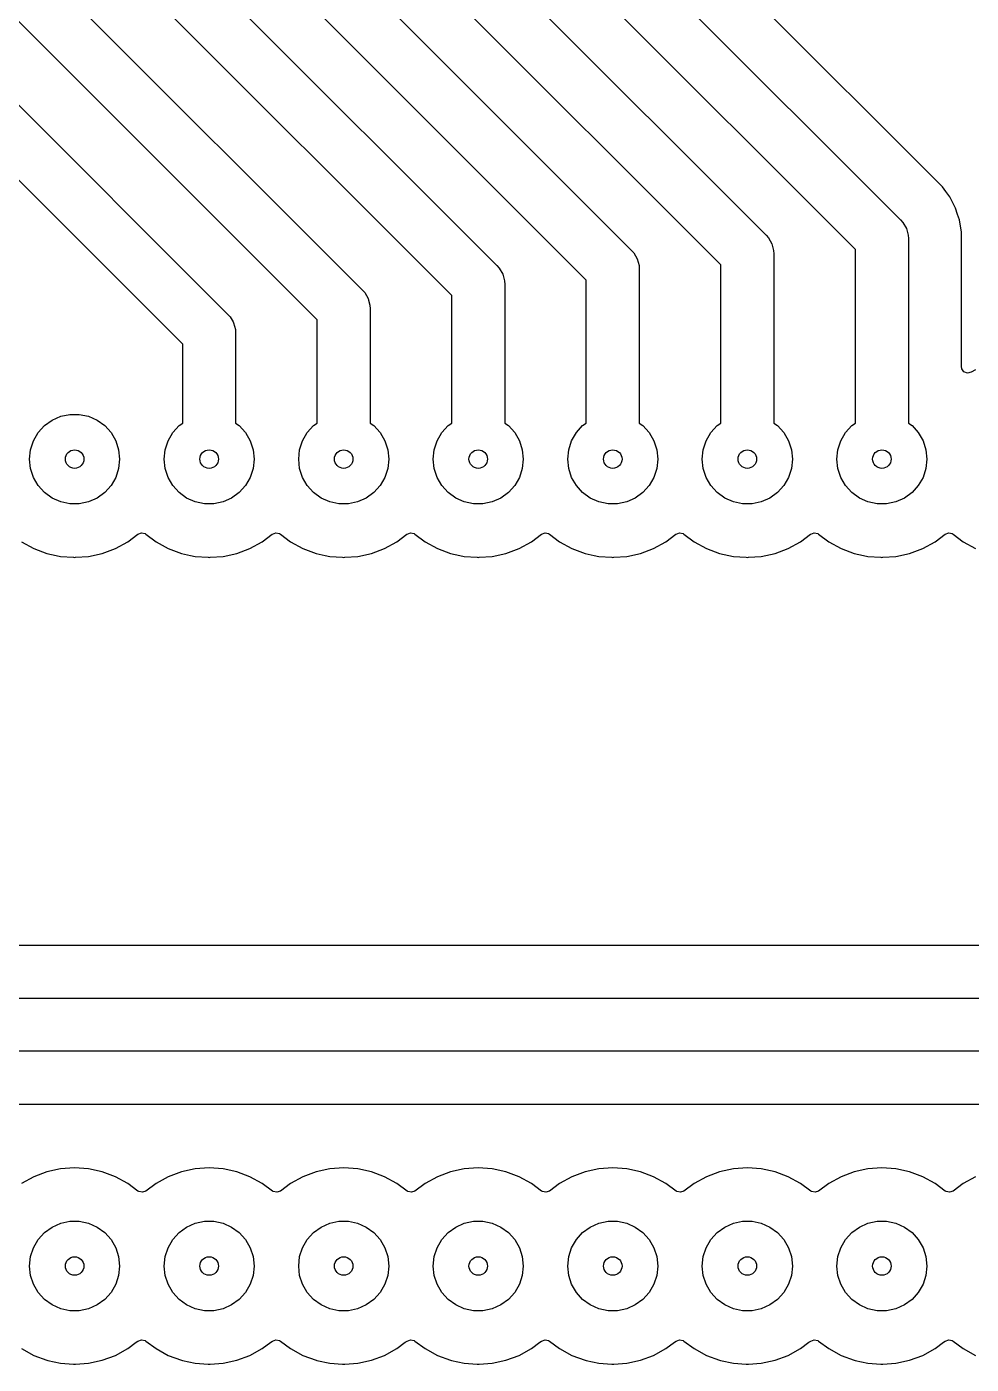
# Model space of a CAD drawing. Extents: x 50 to 210, y -150 to -70.
# Drawn here: x 97.56 to 115.39, y -120.48 to -95.21 of the extents above; entities that cross this region are included whole.
import ezdxf

# ---------------------------------------------------------------- set-up
doc = ezdxf.new("R2010")
doc.units = 0
doc.layers.add('BLACK', color=7, linetype='CONTINUOUS')

msp = doc.modelspace()

# ---------------------------------------------------------------- linework, layer by layer
at = {"layer": 'BLACK', "linetype": 'CONTINUOUS'}
for p, q in [((114.844521, -98.237209), (106.556819, -89.949507)), ((105.52, -90.327609), (114.053554, -98.861163)), ((102.98, -90.616037), (111.513554, -99.149591)), ((100.44, -90.904465), (108.973554, -99.438019)), ((113.2, -99.421822), (104.666447, -90.888269)), ((110.66, -99.71025), (102.126447, -91.176697)), ((97.9, -91.192893), (106.433554, -99.726447)), ((108.12, -99.998678), (99.586447, -91.465125)), ((105.58, -100.287106), (97.046447, -91.753553)), ((97.353553, -93.646447), (103.893554, -100.186447)), ((103.04, -100.747106), (96.792894, -94.5)), ((96.572404, -95.865298), (101.353554, -100.646447)), ((100.5, -101.207106), (96.011745, -96.718851)), ((114.906725, -98.322827), (114.844521, -98.237209)), ((114.927461, -98.351368), (114.906725, -98.322827)), ((114.983342, -98.428282), (114.927461, -98.351368)), ((115.090566, -98.638719), (114.983342, -98.428282)), ((115.090566, -98.638721), (115.090566, -98.638719)), ((115.090568, -98.638724), (115.090566, -98.638721)), ((115.129689, -98.759128), (115.090568, -98.638724)), ((115.163553, -98.863347), (115.129689, -98.759128)), ((114.053554, -98.861163), (114.096661, -98.910319)), ((114.096661, -98.910319), (114.096677, -98.910335)), ((114.096677, -98.910335), (114.16194, -99.023374)), ((114.16194, -99.023374), (114.16194, -99.023375)), ((114.16194, -99.023375), (114.195723, -99.149453)), ((115.2005, -99.096618), (115.163553, -98.863347)), ((111.513554, -99.149591), (111.556661, -99.198747)), ((111.556661, -99.198747), (111.556677, -99.198763)), ((111.556677, -99.198763), (111.62194, -99.311802)), ((114.195723, -99.149453), (114.195723, -99.149468)), ((114.195723, -99.149468), (114.2, -99.214716)), ((114.2, -99.214716), (114.2, -102.698368)), ((115.2005, -101.630216), (115.2005, -99.096618)), ((108.973554, -99.438019), (109.016661, -99.487175)), ((109.016661, -99.487175), (109.016677, -99.487191)), ((109.016677, -99.487191), (109.08194, -99.60023)), ((111.62194, -99.311802), (111.62194, -99.311803)), ((111.62194, -99.311803), (111.655723, -99.437881)), ((111.655723, -99.437881), (111.655723, -99.437896)), ((111.655723, -99.437896), (111.66, -99.503144)), ((111.66, -99.503144), (111.66, -102.698368)), ((113.2, -102.698368), (113.2, -99.421822)), ((106.433554, -99.726447), (106.476661, -99.775603)), ((106.476661, -99.775603), (106.476677, -99.775619)), ((106.476677, -99.775619), (106.54194, -99.888658)), ((109.08194, -99.60023), (109.08194, -99.600231)), ((109.08194, -99.600231), (109.115723, -99.726309)), ((109.115723, -99.726309), (109.115723, -99.726324)), ((109.115723, -99.726324), (109.12, -99.791572)), ((110.66, -102.698368), (110.66, -99.71025)), ((106.54194, -99.888658), (106.54194, -99.888659)), ((106.54194, -99.888659), (106.575723, -100.014737)), ((106.575723, -100.014737), (106.575723, -100.014752)), ((106.575723, -100.014752), (106.58, -100.08)), ((108.12, -102.698368), (108.12, -99.998678)), ((109.12, -99.791572), (109.12, -102.698368)), ((103.893554, -100.186447), (103.936669, -100.235611)), ((103.936669, -100.235611), (103.936677, -100.235619)), ((103.936677, -100.235619), (104.00194, -100.348658)), ((106.58, -100.08), (106.58, -102.698368)), ((104.00194, -100.348658), (104.009079, -100.375301)), ((104.009079, -100.375301), (104.035723, -100.474737)), ((104.035723, -100.474737), (104.035723, -100.474752)), ((104.035723, -100.474752), (104.04, -100.54)), ((105.58, -102.698368), (105.58, -100.287106)), ((101.353554, -100.646447), (101.396661, -100.695603)), ((101.396661, -100.695603), (101.396677, -100.695619)), ((101.396677, -100.695619), (101.450393, -100.788658)), ((101.450393, -100.788658), (101.46194, -100.808658)), ((103.04, -102.698368), (103.04, -100.747106)), ((104.04, -100.54), (104.04, -102.698368)), ((101.46194, -100.808658), (101.495723, -100.934737)), ((101.495723, -100.934737), (101.495723, -100.934752)), ((101.495723, -100.934752), (101.5, -101)), ((101.5, -101), (101.5, -102.698368)), ((100.5, -102.698368), (100.5, -101.207106)), ((115.208318, -101.673549), (115.2005, -101.630216)), ((115.250189, -101.729483), (115.208318, -101.673549)), ((115.315653, -101.7539), (115.250189, -101.729483)), ((115.383926, -101.739049), (115.315653, -101.7539)), ((115.469309, -101.692426), (115.383926, -101.739049)), ((98.197336, -102.571602), (98.371151, -102.534656)), ((98.371151, -102.534656), (98.548849, -102.534656)), ((98.548849, -102.534656), (98.722664, -102.571602)), ((97.772336, -102.880383), (97.891239, -102.748327)), ((97.891239, -102.748327), (98.035, -102.643878)), ((98.035, -102.643878), (98.197336, -102.571602)), ((98.722664, -102.571602), (98.885, -102.643878)), ((98.885, -102.643878), (99.028761, -102.748327)), ((99.028761, -102.748327), (99.147664, -102.880383)), ((100.312336, -102.880383), (100.431239, -102.748327)), ((100.431239, -102.748327), (100.5, -102.698368)), ((101.5, -102.698368), (101.568761, -102.748327)), ((101.568761, -102.748327), (101.687664, -102.880383)), ((102.852336, -102.880383), (102.971239, -102.748327)), ((102.971239, -102.748327), (103.04, -102.698368)), ((104.04, -102.698368), (104.108761, -102.748327)), ((104.108761, -102.748327), (104.227664, -102.880383)), ((105.392336, -102.880383), (105.511239, -102.748327)), ((105.511239, -102.748327), (105.58, -102.698368)), ((106.58, -102.698368), (106.648761, -102.748327)), ((106.648761, -102.748327), (106.767664, -102.880383)), ((107.932336, -102.880383), (108.051239, -102.748327)), ((108.051239, -102.748327), (108.12, -102.698368)), ((109.12, -102.698368), (109.188761, -102.748327)), ((109.188761, -102.748327), (109.307664, -102.880383)), ((110.472336, -102.880383), (110.591239, -102.748327)), ((110.591239, -102.748327), (110.66, -102.698368)), ((111.66, -102.698368), (111.728761, -102.748327)), ((111.728761, -102.748327), (111.847664, -102.880383)), ((113.012336, -102.880383), (113.131239, -102.748327)), ((113.131239, -102.748327), (113.2, -102.698368)), ((114.2, -102.698368), (114.268761, -102.748327)), ((114.268761, -102.748327), (114.387664, -102.880383)), ((97.628575, -103.203275), (97.683486, -103.034274)), ((97.683486, -103.034274), (97.772336, -102.880383)), ((99.147664, -102.880383), (99.236514, -103.034274)), ((99.236514, -103.034274), (99.291425, -103.203275)), ((100.168575, -103.203275), (100.223486, -103.034274)), ((100.223486, -103.034274), (100.312336, -102.880383)), ((101.687664, -102.880383), (101.776514, -103.034274)), ((101.776514, -103.034274), (101.831425, -103.203275)), ((102.708575, -103.203275), (102.763486, -103.034274)), ((102.763486, -103.034274), (102.852336, -102.880383)), ((104.227664, -102.880383), (104.316514, -103.034274)), ((104.316514, -103.034274), (104.371425, -103.203275)), ((105.248575, -103.203275), (105.303486, -103.034274)), ((105.303486, -103.034274), (105.392336, -102.880383)), ((106.767664, -102.880383), (106.856514, -103.034274)), ((106.856514, -103.034274), (106.911425, -103.203275)), ((107.788575, -103.203275), (107.843486, -103.034274)), ((107.843486, -103.034274), (107.932336, -102.880383)), ((109.307664, -102.880383), (109.396514, -103.034274)), ((109.396514, -103.034274), (109.451425, -103.203275)), ((110.328575, -103.203275), (110.383486, -103.034274)), ((110.383486, -103.034274), (110.472336, -102.880383)), ((111.847664, -102.880383), (111.936514, -103.034274)), ((111.936514, -103.034274), (111.991425, -103.203275)), ((112.868575, -103.203275), (112.923486, -103.034274)), ((112.923486, -103.034274), (113.012336, -102.880383)), ((114.387664, -102.880383), (114.476514, -103.034274)), ((114.476514, -103.034274), (114.531425, -103.203275)), ((97.61, -103.38), (97.628575, -103.203275)), ((99.291425, -103.203275), (99.31, -103.38)), ((100.15, -103.38), (100.168575, -103.203275)), ((101.831425, -103.203275), (101.85, -103.38)), ((102.69, -103.38), (102.708575, -103.203275)), ((104.371425, -103.203275), (104.39, -103.38)), ((105.23, -103.38), (105.248575, -103.203275)), ((106.911425, -103.203275), (106.93, -103.38)), ((107.77, -103.38), (107.788575, -103.203275)), ((109.451425, -103.203275), (109.47, -103.38)), ((110.31, -103.38), (110.328575, -103.203275)), ((111.991425, -103.203275), (112.01, -103.38)), ((112.85, -103.38), (112.868575, -103.203275)), ((114.531425, -103.203275), (114.55, -103.38)), ((97.628575, -103.556725), (97.61, -103.38)), ((97.683486, -103.725726), (97.628575, -103.556725)), ((99.291425, -103.556725), (99.236514, -103.725726)), ((99.31, -103.38), (99.291425, -103.556725)), ((100.168575, -103.556725), (100.15, -103.38)), ((100.223486, -103.725726), (100.168575, -103.556725)), ((101.831425, -103.556725), (101.776514, -103.725726)), ((101.85, -103.38), (101.831425, -103.556725)), ((102.708575, -103.556725), (102.69, -103.38)), ((102.763486, -103.725726), (102.708575, -103.556725)), ((104.371425, -103.556725), (104.316514, -103.725726)), ((104.39, -103.38), (104.371425, -103.556725)), ((105.248575, -103.556725), (105.23, -103.38)), ((105.303486, -103.725726), (105.248575, -103.556725)), ((106.911425, -103.556725), (106.856514, -103.725726)), ((106.93, -103.38), (106.911425, -103.556725)), ((107.788575, -103.556725), (107.77, -103.38)), ((107.843486, -103.725726), (107.788575, -103.556725)), ((109.451425, -103.556725), (109.396514, -103.725726)), ((109.47, -103.38), (109.451425, -103.556725)), ((110.328575, -103.556725), (110.31, -103.38)), ((110.383486, -103.725726), (110.328575, -103.556725)), ((111.991425, -103.556725), (111.936514, -103.725726)), ((112.01, -103.38), (111.991425, -103.556725)), ((112.868575, -103.556725), (112.85, -103.38)), ((112.923486, -103.725726), (112.868575, -103.556725)), ((114.531425, -103.556725), (114.476514, -103.725726)), ((114.55, -103.38), (114.531425, -103.556725)), ((97.772336, -103.879617), (97.683486, -103.725726)), ((99.236514, -103.725726), (99.147664, -103.879617)), ((100.312336, -103.879617), (100.223486, -103.725726)), ((101.776514, -103.725726), (101.687664, -103.879617)), ((102.852336, -103.879617), (102.763486, -103.725726)), ((104.316514, -103.725726), (104.227664, -103.879617)), ((105.392336, -103.879617), (105.303486, -103.725726)), ((106.856514, -103.725726), (106.767664, -103.879617)), ((107.932336, -103.879617), (107.843486, -103.725726)), ((109.396514, -103.725726), (109.307664, -103.879617)), ((110.472336, -103.879617), (110.383486, -103.725726)), ((111.936514, -103.725726), (111.847664, -103.879617)), ((113.012336, -103.879617), (112.923486, -103.725726)), ((114.476514, -103.725726), (114.387664, -103.879617)), ((97.891239, -104.011673), (97.772336, -103.879617)), ((98.035, -104.116122), (97.891239, -104.011673)), ((99.028761, -104.011673), (98.885, -104.116122)), ((99.147664, -103.879617), (99.028761, -104.011673)), ((100.431239, -104.011673), (100.312336, -103.879617)), ((100.575, -104.116122), (100.431239, -104.011673)), ((101.568761, -104.011673), (101.425, -104.116122)), ((101.687664, -103.879617), (101.568761, -104.011673)), ((102.971239, -104.011673), (102.852336, -103.879617)), ((103.115, -104.116122), (102.971239, -104.011673)), ((104.108761, -104.011673), (103.965, -104.116122)), ((104.227664, -103.879617), (104.108761, -104.011673)), ((105.511239, -104.011673), (105.392336, -103.879617)), ((105.655, -104.116122), (105.511239, -104.011673)), ((106.648761, -104.011673), (106.505, -104.116122)), ((106.767664, -103.879617), (106.648761, -104.011673)), ((108.051239, -104.011673), (107.932336, -103.879617)), ((108.195, -104.116122), (108.051239, -104.011673)), ((109.188761, -104.011673), (109.045, -104.116122)), ((109.307664, -103.879617), (109.188761, -104.011673)), ((110.591239, -104.011673), (110.472336, -103.879617)), ((110.735, -104.116122), (110.591239, -104.011673)), ((111.728761, -104.011673), (111.585, -104.116122)), ((111.847664, -103.879617), (111.728761, -104.011673)), ((113.131239, -104.011673), (113.012336, -103.879617)), ((113.275, -104.116122), (113.131239, -104.011673)), ((114.268761, -104.011673), (114.125, -104.116122)), ((114.387664, -103.879617), (114.268761, -104.011673)), ((98.197336, -104.188398), (98.035, -104.116122)), ((98.371151, -104.225344), (98.197336, -104.188398)), ((98.548849, -104.225344), (98.371151, -104.225344)), ((98.722664, -104.188398), (98.548849, -104.225344)), ((98.885, -104.116122), (98.722664, -104.188398)), ((100.737336, -104.188398), (100.575, -104.116122)), ((100.911151, -104.225344), (100.737336, -104.188398)), ((101.088849, -104.225344), (100.911151, -104.225344)), ((101.262664, -104.188398), (101.088849, -104.225344)), ((101.425, -104.116122), (101.262664, -104.188398)), ((103.277336, -104.188398), (103.115, -104.116122)), ((103.451151, -104.225344), (103.277336, -104.188398)), ((103.628849, -104.225344), (103.451151, -104.225344)), ((103.802664, -104.188398), (103.628849, -104.225344)), ((103.965, -104.116122), (103.802664, -104.188398)), ((105.817336, -104.188398), (105.655, -104.116122)), ((105.991151, -104.225344), (105.817336, -104.188398)), ((106.168849, -104.225344), (105.991151, -104.225344)), ((106.342664, -104.188398), (106.168849, -104.225344)), ((106.505, -104.116122), (106.342664, -104.188398)), ((108.357336, -104.188398), (108.195, -104.116122)), ((108.531151, -104.225344), (108.357336, -104.188398)), ((108.708849, -104.225344), (108.531151, -104.225344)), ((108.882664, -104.188398), (108.708849, -104.225344)), ((109.045, -104.116122), (108.882664, -104.188398)), ((110.897336, -104.188398), (110.735, -104.116122)), ((111.071151, -104.225344), (110.897336, -104.188398)), ((111.248849, -104.225344), (111.071151, -104.225344)), ((111.422664, -104.188398), (111.248849, -104.225344)), ((111.585, -104.116122), (111.422664, -104.188398)), ((113.437336, -104.188398), (113.275, -104.116122)), ((113.611151, -104.225344), (113.437336, -104.188398)), ((113.788849, -104.225344), (113.611151, -104.225344)), ((113.962664, -104.188398), (113.788849, -104.225344)), ((114.125, -104.116122), (113.962664, -104.188398)), ((99.463011, -104.940716), (99.652711, -104.798709)), ((99.652711, -104.798709), (99.65569, -104.796479)), ((99.65569, -104.796479), (99.721154, -104.772062)), ((99.721154, -104.772062), (99.789427, -104.786914)), ((99.789427, -104.786914), (99.80431, -104.796479)), ((99.80431, -104.796479), (99.996986, -104.940714)), ((102.003011, -104.940716), (102.192711, -104.798709)), ((102.192711, -104.798709), (102.19569, -104.796479)), ((102.19569, -104.796479), (102.261154, -104.772062)), ((102.261154, -104.772062), (102.329427, -104.786914)), ((102.329427, -104.786914), (102.34431, -104.796479)), ((102.34431, -104.796479), (102.536986, -104.940714)), ((104.543011, -104.940716), (104.732711, -104.798709)), ((104.732711, -104.798709), (104.73569, -104.796479)), ((104.73569, -104.796479), (104.801154, -104.772062)), ((104.801154, -104.772062), (104.869427, -104.786914)), ((104.869427, -104.786914), (104.88431, -104.796479)), ((104.88431, -104.796479), (105.076986, -104.940714)), ((107.083011, -104.940716), (107.272711, -104.798709)), ((107.272711, -104.798709), (107.27569, -104.796479)), ((107.27569, -104.796479), (107.341154, -104.772062)), ((107.341154, -104.772062), (107.409427, -104.786914)), ((107.409427, -104.786914), (107.42431, -104.796479)), ((107.42431, -104.796479), (107.616986, -104.940714)), ((109.623011, -104.940716), (109.812711, -104.798709)), ((109.812711, -104.798709), (109.81569, -104.796479)), ((109.81569, -104.796479), (109.881154, -104.772062)), ((109.881154, -104.772062), (109.949427, -104.786914)), ((109.949427, -104.786914), (109.96431, -104.796479)), ((109.96431, -104.796479), (110.156986, -104.940714)), ((112.163011, -104.940716), (112.352711, -104.798709)), ((112.352711, -104.798709), (112.35569, -104.796479)), ((112.35569, -104.796479), (112.421154, -104.772062)), ((112.421154, -104.772062), (112.489427, -104.786914)), ((112.489427, -104.786914), (112.50431, -104.796479)), ((112.50431, -104.796479), (112.696986, -104.940714)), ((114.703011, -104.940716), (114.892711, -104.798709)), ((114.892711, -104.798709), (114.89569, -104.796479)), ((114.89569, -104.796479), (114.961154, -104.772062)), ((114.961154, -104.772062), (115.029427, -104.786914)), ((115.029427, -104.786914), (115.04431, -104.796479)), ((115.04431, -104.796479), (115.236986, -104.940714)), ((97.456994, -104.940719), (97.689305, -105.067571)), ((97.689305, -105.067571), (97.689309, -105.067573)), ((97.689309, -105.067573), (97.689311, -105.067574)), ((97.689311, -105.067574), (97.937322, -105.160077)), ((98.982678, -105.160077), (99.230689, -105.067574)), ((99.230689, -105.067574), (99.463011, -104.940716)), ((99.996986, -104.940714), (99.996994, -104.940719)), ((99.996994, -104.940719), (100.229305, -105.067571)), ((100.229305, -105.067571), (100.229309, -105.067573)), ((100.229309, -105.067573), (100.229311, -105.067574)), ((100.229311, -105.067574), (100.477322, -105.160077)), ((101.522678, -105.160077), (101.770689, -105.067574)), ((101.770689, -105.067574), (102.003011, -104.940716)), ((102.536986, -104.940714), (102.536994, -104.940719)), ((102.536994, -104.940719), (102.769305, -105.067571)), ((102.769305, -105.067571), (102.769309, -105.067573)), ((102.769309, -105.067573), (102.769311, -105.067574)), ((102.769311, -105.067574), (103.017322, -105.160077)), ((104.062678, -105.160077), (104.310689, -105.067574)), ((104.310689, -105.067574), (104.543011, -104.940716)), ((105.076986, -104.940714), (105.076994, -104.940719)), ((105.076994, -104.940719), (105.309305, -105.067571)), ((105.309305, -105.067571), (105.309309, -105.067573)), ((105.309309, -105.067573), (105.309311, -105.067574)), ((105.309311, -105.067574), (105.557322, -105.160077)), ((106.602678, -105.160077), (106.850689, -105.067574)), ((106.850689, -105.067574), (107.083011, -104.940716)), ((107.616986, -104.940714), (107.616994, -104.940719)), ((107.616994, -104.940719), (107.849305, -105.067571)), ((107.849305, -105.067571), (107.849309, -105.067573)), ((107.849309, -105.067573), (107.849311, -105.067574)), ((107.849311, -105.067574), (108.097322, -105.160077)), ((109.142678, -105.160077), (109.390689, -105.067574)), ((109.390689, -105.067574), (109.623011, -104.940716)), ((110.156986, -104.940714), (110.156994, -104.940719)), ((110.156994, -104.940719), (110.389305, -105.067571)), ((110.389305, -105.067571), (110.389309, -105.067573)), ((110.389309, -105.067573), (110.389311, -105.067574)), ((110.389311, -105.067574), (110.637322, -105.160077)), ((111.682678, -105.160077), (111.930689, -105.067574)), ((111.930689, -105.067574), (112.163011, -104.940716)), ((112.696986, -104.940714), (112.696994, -104.940719)), ((112.696994, -104.940719), (112.929305, -105.067571)), ((112.929305, -105.067571), (112.929309, -105.067573)), ((112.929309, -105.067573), (112.929311, -105.067574)), ((112.929311, -105.067574), (113.177322, -105.160077)), ((114.222678, -105.160077), (114.470689, -105.067574)), ((114.470689, -105.067574), (114.703011, -104.940716)), ((115.236986, -104.940714), (115.236994, -104.940719)), ((115.236994, -104.940719), (115.469305, -105.067571)), ((97.937322, -105.160077), (97.937325, -105.160077)), ((97.937325, -105.160077), (97.937326, -105.160078)), ((97.937326, -105.160078), (98.110953, -105.197848)), ((98.110953, -105.197848), (98.195974, -105.216343)), ((98.195974, -105.216343), (98.43966, -105.233772)), ((98.43966, -105.233772), (98.459999, -105.235227)), ((98.459999, -105.235227), (98.46, -105.235227)), ((98.46, -105.235227), (98.460001, -105.235227)), ((98.460001, -105.235227), (98.478885, -105.233876)), ((98.478885, -105.233876), (98.724026, -105.216343)), ((98.724026, -105.216343), (98.982678, -105.160077)), ((100.477322, -105.160077), (100.477325, -105.160077)), ((100.477325, -105.160077), (100.477326, -105.160078)), ((100.477326, -105.160078), (100.650953, -105.197848)), ((100.650953, -105.197848), (100.735974, -105.216343)), ((100.735974, -105.216343), (100.97966, -105.233772)), ((100.97966, -105.233772), (100.999999, -105.235227)), ((100.999999, -105.235227), (101, -105.235227)), ((101, -105.235227), (101.000001, -105.235227)), ((101.000001, -105.235227), (101.018885, -105.233876)), ((101.018885, -105.233876), (101.264026, -105.216343)), ((101.264026, -105.216343), (101.522678, -105.160077)), ((103.017322, -105.160077), (103.017325, -105.160077)), ((103.017325, -105.160077), (103.017326, -105.160078)), ((103.017326, -105.160078), (103.190953, -105.197848)), ((103.190953, -105.197848), (103.275974, -105.216343)), ((103.275974, -105.216343), (103.51966, -105.233772)), ((103.51966, -105.233772), (103.539999, -105.235227)), ((103.539999, -105.235227), (103.54, -105.235227)), ((103.54, -105.235227), (103.540001, -105.235227)), ((103.540001, -105.235227), (103.558885, -105.233876)), ((103.558885, -105.233876), (103.804026, -105.216343)), ((103.804026, -105.216343), (104.062678, -105.160077)), ((105.557322, -105.160077), (105.557325, -105.160077)), ((105.557325, -105.160077), (105.557326, -105.160078)), ((105.557326, -105.160078), (105.730953, -105.197848)), ((105.730953, -105.197848), (105.815974, -105.216343)), ((105.815974, -105.216343), (106.05966, -105.233772)), ((106.05966, -105.233772), (106.079999, -105.235227)), ((106.079999, -105.235227), (106.08, -105.235227)), ((106.08, -105.235227), (106.080001, -105.235227)), ((106.080001, -105.235227), (106.098885, -105.233876)), ((106.098885, -105.233876), (106.344026, -105.216343)), ((106.344026, -105.216343), (106.602678, -105.160077)), ((108.097322, -105.160077), (108.097325, -105.160077)), ((108.097325, -105.160077), (108.097326, -105.160078)), ((108.097326, -105.160078), (108.270953, -105.197848)), ((108.270953, -105.197848), (108.355974, -105.216343)), ((108.355974, -105.216343), (108.59966, -105.233772)), ((108.59966, -105.233772), (108.619999, -105.235227)), ((108.619999, -105.235227), (108.62, -105.235227)), ((108.62, -105.235227), (108.620001, -105.235227)), ((108.620001, -105.235227), (108.638885, -105.233876)), ((108.638885, -105.233876), (108.884026, -105.216343)), ((108.884026, -105.216343), (109.142678, -105.160077)), ((110.637322, -105.160077), (110.637325, -105.160077)), ((110.637325, -105.160077), (110.637326, -105.160078)), ((110.637326, -105.160078), (110.810953, -105.197848)), ((110.810953, -105.197848), (110.895974, -105.216343)), ((110.895974, -105.216343), (111.13966, -105.233772)), ((111.13966, -105.233772), (111.159999, -105.235227)), ((111.159999, -105.235227), (111.16, -105.235227)), ((111.16, -105.235227), (111.160001, -105.235227)), ((111.160001, -105.235227), (111.178885, -105.233876)), ((111.178885, -105.233876), (111.424026, -105.216343)), ((111.424026, -105.216343), (111.682678, -105.160077)), ((113.177322, -105.160077), (113.177325, -105.160077)), ((113.177325, -105.160077), (113.177326, -105.160078)), ((113.177326, -105.160078), (113.350953, -105.197848)), ((113.350953, -105.197848), (113.435974, -105.216343)), ((113.435974, -105.216343), (113.67966, -105.233772)), ((113.67966, -105.233772), (113.699999, -105.235227)), ((113.699999, -105.235227), (113.7, -105.235227)), ((113.7, -105.235227), (113.700001, -105.235227)), ((113.700001, -105.235227), (113.718885, -105.233876)), ((113.718885, -105.233876), (113.964026, -105.216343)), ((113.964026, -105.216343), (114.222678, -105.160077)), ((133.182092, -112.5635), (85.479157, -112.5635)), ((85.015862, -113.564), (133.064, -113.564)), ((132.856894, -114.564), (85.015862, -114.564)), ((86.295499, -115.5645), (132.391111, -115.5645)), ((97.689305, -116.932428), (97.456994, -117.05928)), ((97.689309, -116.932426), (97.689305, -116.932428)), ((97.937326, -116.839921), (97.689309, -116.932426)), ((98.195965, -116.783658), (97.937326, -116.839921)), ((98.195972, -116.783657), (98.195965, -116.783658)), ((98.459999, -116.764773), (98.195972, -116.783657)), ((98.460001, -116.764773), (98.459999, -116.764773)), ((98.724027, -116.783657), (98.460001, -116.764773)), ((98.724034, -116.783658), (98.724027, -116.783657)), ((98.982673, -116.839921), (98.724034, -116.783658)), ((99.23069, -116.932426), (98.982673, -116.839921)), ((99.230694, -116.932428), (99.23069, -116.932426)), ((99.463005, -117.05928), (99.230694, -116.932428)), ((100.229305, -116.932428), (99.996994, -117.05928)), ((100.229309, -116.932426), (100.229305, -116.932428)), ((100.477326, -116.839921), (100.229309, -116.932426)), ((100.735965, -116.783658), (100.477326, -116.839921)), ((100.735972, -116.783657), (100.735965, -116.783658)), ((100.999999, -116.764773), (100.735972, -116.783657)), ((101.000001, -116.764773), (100.999999, -116.764773)), ((101.264027, -116.783657), (101.000001, -116.764773)), ((101.264034, -116.783658), (101.264027, -116.783657)), ((101.522673, -116.839921), (101.264034, -116.783658)), ((101.77069, -116.932426), (101.522673, -116.839921)), ((101.770694, -116.932428), (101.77069, -116.932426)), ((102.003005, -117.05928), (101.770694, -116.932428)), ((102.769305, -116.932428), (102.536994, -117.05928)), ((102.769309, -116.932426), (102.769305, -116.932428)), ((103.017326, -116.839921), (102.769309, -116.932426)), ((103.275965, -116.783658), (103.017326, -116.839921)), ((103.275972, -116.783657), (103.275965, -116.783658)), ((103.539999, -116.764773), (103.275972, -116.783657)), ((103.540001, -116.764773), (103.539999, -116.764773)), ((103.804027, -116.783657), (103.540001, -116.764773)), ((103.804034, -116.783658), (103.804027, -116.783657)), ((104.062673, -116.839921), (103.804034, -116.783658)), ((104.31069, -116.932426), (104.062673, -116.839921)), ((104.310694, -116.932428), (104.31069, -116.932426)), ((104.543005, -117.05928), (104.310694, -116.932428)), ((105.309305, -116.932428), (105.076994, -117.05928)), ((105.309309, -116.932426), (105.309305, -116.932428)), ((105.557326, -116.839921), (105.309309, -116.932426)), ((105.815965, -116.783658), (105.557326, -116.839921)), ((105.815972, -116.783657), (105.815965, -116.783658)), ((106.079999, -116.764773), (105.815972, -116.783657)), ((106.080001, -116.764773), (106.079999, -116.764773)), ((106.344027, -116.783657), (106.080001, -116.764773)), ((106.344034, -116.783658), (106.344027, -116.783657)), ((106.602673, -116.839921), (106.344034, -116.783658)), ((106.85069, -116.932426), (106.602673, -116.839921)), ((106.850694, -116.932428), (106.85069, -116.932426)), ((107.083005, -117.05928), (106.850694, -116.932428)), ((107.849305, -116.932428), (107.616994, -117.05928)), ((107.849309, -116.932426), (107.849305, -116.932428)), ((108.097326, -116.839921), (107.849309, -116.932426)), ((108.355965, -116.783658), (108.097326, -116.839921)), ((108.355972, -116.783657), (108.355965, -116.783658)), ((108.619999, -116.764773), (108.355972, -116.783657)), ((108.620001, -116.764773), (108.619999, -116.764773)), ((108.884027, -116.783657), (108.620001, -116.764773)), ((108.884034, -116.783658), (108.884027, -116.783657)), ((109.142673, -116.839921), (108.884034, -116.783658)), ((109.39069, -116.932426), (109.142673, -116.839921)), ((109.390694, -116.932428), (109.39069, -116.932426)), ((109.623005, -117.05928), (109.390694, -116.932428)), ((110.389305, -116.932428), (110.156994, -117.05928)), ((110.389309, -116.932426), (110.389305, -116.932428)), ((110.637326, -116.839921), (110.389309, -116.932426)), ((110.895965, -116.783658), (110.637326, -116.839921)), ((110.895972, -116.783657), (110.895965, -116.783658)), ((111.159999, -116.764773), (110.895972, -116.783657)), ((111.160001, -116.764773), (111.159999, -116.764773)), ((111.424027, -116.783657), (111.160001, -116.764773)), ((111.424034, -116.783658), (111.424027, -116.783657)), ((111.682673, -116.839921), (111.424034, -116.783658)), ((111.93069, -116.932426), (111.682673, -116.839921)), ((111.930694, -116.932428), (111.93069, -116.932426)), ((112.163005, -117.05928), (111.930694, -116.932428)), ((112.929305, -116.932428), (112.696994, -117.05928)), ((112.929309, -116.932426), (112.929305, -116.932428)), ((113.177326, -116.839921), (112.929309, -116.932426)), ((113.435965, -116.783658), (113.177326, -116.839921)), ((113.435972, -116.783657), (113.435965, -116.783658)), ((113.699999, -116.764773), (113.435972, -116.783657)), ((113.700001, -116.764773), (113.699999, -116.764773)), ((113.964027, -116.783657), (113.700001, -116.764773)), ((113.964034, -116.783658), (113.964027, -116.783657)), ((114.222673, -116.839921), (113.964034, -116.783658)), ((114.47069, -116.932426), (114.222673, -116.839921)), ((114.470694, -116.932428), (114.47069, -116.932426)), ((114.703005, -117.05928), (114.470694, -116.932428)), ((115.469305, -116.932428), (115.236994, -117.05928)), ((99.463013, -117.059285), (99.463005, -117.05928)), ((99.65569, -117.20352), (99.463013, -117.059285)), ((99.670573, -117.213085), (99.65569, -117.20352)), ((99.80431, -117.20352), (99.738845, -117.227937)), ((99.996986, -117.059285), (99.80431, -117.20352)), ((99.996994, -117.05928), (99.996986, -117.059285)), ((102.003013, -117.059285), (102.003005, -117.05928)), ((102.19569, -117.20352), (102.003013, -117.059285)), ((102.210573, -117.213085), (102.19569, -117.20352)), ((102.34431, -117.20352), (102.278845, -117.227937)), ((102.536986, -117.059285), (102.34431, -117.20352)), ((102.536994, -117.05928), (102.536986, -117.059285)), ((104.543013, -117.059285), (104.543005, -117.05928)), ((104.73569, -117.20352), (104.543013, -117.059285)), ((104.750573, -117.213085), (104.73569, -117.20352)), ((104.88431, -117.20352), (104.818845, -117.227937)), ((105.076986, -117.059285), (104.88431, -117.20352)), ((105.076994, -117.05928), (105.076986, -117.059285)), ((107.083013, -117.059285), (107.083005, -117.05928)), ((107.27569, -117.20352), (107.083013, -117.059285)), ((107.290573, -117.213085), (107.27569, -117.20352)), ((107.42431, -117.20352), (107.358845, -117.227937)), ((107.616986, -117.059285), (107.42431, -117.20352)), ((107.616994, -117.05928), (107.616986, -117.059285)), ((109.623013, -117.059285), (109.623005, -117.05928)), ((109.81569, -117.20352), (109.623013, -117.059285)), ((109.830573, -117.213085), (109.81569, -117.20352)), ((109.96431, -117.20352), (109.898845, -117.227937)), ((110.156986, -117.059285), (109.96431, -117.20352)), ((110.156994, -117.05928), (110.156986, -117.059285)), ((112.163013, -117.059285), (112.163005, -117.05928)), ((112.35569, -117.20352), (112.163013, -117.059285)), ((112.370573, -117.213085), (112.35569, -117.20352)), ((112.50431, -117.20352), (112.438845, -117.227937)), ((112.696986, -117.059285), (112.50431, -117.20352)), ((112.696994, -117.05928), (112.696986, -117.059285)), ((114.703013, -117.059285), (114.703005, -117.05928)), ((114.89569, -117.20352), (114.703013, -117.059285)), ((114.910573, -117.213085), (114.89569, -117.20352)), ((115.04431, -117.20352), (114.978845, -117.227937)), ((115.236986, -117.059285), (115.04431, -117.20352)), ((115.236994, -117.05928), (115.236986, -117.059285)), ((99.738845, -117.227937), (99.670573, -117.213085)), ((102.278845, -117.227937), (102.210573, -117.213085)), ((104.818845, -117.227937), (104.750573, -117.213085)), ((107.358845, -117.227937), (107.290573, -117.213085)), ((109.898845, -117.227937), (109.830573, -117.213085)), ((112.438845, -117.227937), (112.370573, -117.213085)), ((114.978845, -117.227937), (114.910573, -117.213085)), ((97.891239, -117.988327), (98.035, -117.883878)), ((98.035, -117.883878), (98.197336, -117.811602)), ((98.197336, -117.811602), (98.371151, -117.774656)), ((98.371151, -117.774656), (98.548849, -117.774656)), ((98.548849, -117.774656), (98.722664, -117.811602)), ((98.722664, -117.811602), (98.885, -117.883878)), ((98.885, -117.883878), (99.028761, -117.988327)), ((100.431239, -117.988327), (100.575, -117.883878)), ((100.575, -117.883878), (100.737336, -117.811602)), ((100.737336, -117.811602), (100.911151, -117.774656)), ((100.911151, -117.774656), (101.088849, -117.774656)), ((101.088849, -117.774656), (101.262664, -117.811602)), ((101.262664, -117.811602), (101.425, -117.883878)), ((101.425, -117.883878), (101.568761, -117.988327)), ((102.971239, -117.988327), (103.115, -117.883878)), ((103.115, -117.883878), (103.277336, -117.811602)), ((103.277336, -117.811602), (103.451151, -117.774656)), ((103.451151, -117.774656), (103.628849, -117.774656)), ((103.628849, -117.774656), (103.802664, -117.811602)), ((103.802664, -117.811602), (103.965, -117.883878)), ((103.965, -117.883878), (104.108761, -117.988327)), ((105.511239, -117.988327), (105.655, -117.883878)), ((105.655, -117.883878), (105.817336, -117.811602)), ((105.817336, -117.811602), (105.991151, -117.774656)), ((105.991151, -117.774656), (106.168849, -117.774656)), ((106.168849, -117.774656), (106.342664, -117.811602)), ((106.342664, -117.811602), (106.505, -117.883878)), ((106.505, -117.883878), (106.648761, -117.988327)), ((108.051239, -117.988327), (108.195, -117.883878)), ((108.195, -117.883878), (108.357336, -117.811602)), ((108.357336, -117.811602), (108.531151, -117.774656)), ((108.531151, -117.774656), (108.708849, -117.774656)), ((108.708849, -117.774656), (108.882664, -117.811602)), ((108.882664, -117.811602), (109.045, -117.883878)), ((109.045, -117.883878), (109.188761, -117.988327)), ((110.591239, -117.988327), (110.735, -117.883878)), ((110.735, -117.883878), (110.897336, -117.811602)), ((110.897336, -117.811602), (111.071151, -117.774656)), ((111.071151, -117.774656), (111.248849, -117.774656)), ((111.248849, -117.774656), (111.422664, -117.811602)), ((111.422664, -117.811602), (111.585, -117.883878)), ((111.585, -117.883878), (111.728761, -117.988327)), ((113.131239, -117.988327), (113.275, -117.883878)), ((113.275, -117.883878), (113.437336, -117.811602)), ((113.437336, -117.811602), (113.611151, -117.774656)), ((113.611151, -117.774656), (113.788849, -117.774656)), ((113.788849, -117.774656), (113.962664, -117.811602)), ((113.962664, -117.811602), (114.125, -117.883878)), ((114.125, -117.883878), (114.268761, -117.988327)), ((97.683486, -118.274274), (97.772336, -118.120383)), ((97.772336, -118.120383), (97.891239, -117.988327)), ((99.028761, -117.988327), (99.147664, -118.120383)), ((99.147664, -118.120383), (99.236514, -118.274274)), ((100.223486, -118.274274), (100.312336, -118.120383)), ((100.312336, -118.120383), (100.431239, -117.988327)), ((101.568761, -117.988327), (101.687664, -118.120383)), ((101.687664, -118.120383), (101.776514, -118.274274)), ((102.763486, -118.274274), (102.852336, -118.120383)), ((102.852336, -118.120383), (102.971239, -117.988327)), ((104.108761, -117.988327), (104.227664, -118.120383)), ((104.227664, -118.120383), (104.316514, -118.274274)), ((105.303486, -118.274274), (105.392336, -118.120383)), ((105.392336, -118.120383), (105.511239, -117.988327)), ((106.648761, -117.988327), (106.767664, -118.120383)), ((106.767664, -118.120383), (106.856514, -118.274274)), ((107.843486, -118.274274), (107.932336, -118.120383)), ((107.932336, -118.120383), (108.051239, -117.988327)), ((109.188761, -117.988327), (109.307664, -118.120383)), ((109.307664, -118.120383), (109.396514, -118.274274)), ((110.383486, -118.274274), (110.472336, -118.120383)), ((110.472336, -118.120383), (110.591239, -117.988327)), ((111.728761, -117.988327), (111.847664, -118.120383)), ((111.847664, -118.120383), (111.936514, -118.274274)), ((112.923486, -118.274274), (113.012336, -118.120383)), ((113.012336, -118.120383), (113.131239, -117.988327)), ((114.268761, -117.988327), (114.387664, -118.120383)), ((114.387664, -118.120383), (114.476514, -118.274274)), ((97.61, -118.62), (97.628575, -118.443275)), ((97.628575, -118.443275), (97.683486, -118.274274)), ((99.236514, -118.274274), (99.291425, -118.443275)), ((99.291425, -118.443275), (99.31, -118.62)), ((100.15, -118.62), (100.168575, -118.443275)), ((100.168575, -118.443275), (100.223486, -118.274274)), ((101.776514, -118.274274), (101.831425, -118.443275)), ((101.831425, -118.443275), (101.85, -118.62)), ((102.69, -118.62), (102.708575, -118.443275)), ((102.708575, -118.443275), (102.763486, -118.274274)), ((104.316514, -118.274274), (104.371425, -118.443275)), ((104.371425, -118.443275), (104.39, -118.62)), ((105.23, -118.62), (105.248575, -118.443275)), ((105.248575, -118.443275), (105.303486, -118.274274)), ((106.856514, -118.274274), (106.911425, -118.443275)), ((106.911425, -118.443275), (106.93, -118.62)), ((107.77, -118.62), (107.788575, -118.443275)), ((107.788575, -118.443275), (107.843486, -118.274274)), ((109.396514, -118.274274), (109.451425, -118.443275)), ((109.451425, -118.443275), (109.47, -118.62)), ((110.31, -118.62), (110.328575, -118.443275)), ((110.328575, -118.443275), (110.383486, -118.274274)), ((111.936514, -118.274274), (111.991425, -118.443275)), ((111.991425, -118.443275), (112.01, -118.62)), ((112.85, -118.62), (112.868575, -118.443275)), ((112.868575, -118.443275), (112.923486, -118.274274)), ((114.476514, -118.274274), (114.531425, -118.443275)), ((114.531425, -118.443275), (114.55, -118.62)), ((97.628575, -118.796725), (97.61, -118.62)), ((99.31, -118.62), (99.291425, -118.796725)), ((100.168575, -118.796725), (100.15, -118.62)), ((101.85, -118.62), (101.831425, -118.796725)), ((102.708575, -118.796725), (102.69, -118.62)), ((104.39, -118.62), (104.371425, -118.796725)), ((105.248575, -118.796725), (105.23, -118.62)), ((106.93, -118.62), (106.911425, -118.796725)), ((107.788575, -118.796725), (107.77, -118.62)), ((109.47, -118.62), (109.451425, -118.796725)), ((110.328575, -118.796725), (110.31, -118.62)), ((112.01, -118.62), (111.991425, -118.796725)), ((112.868575, -118.796725), (112.85, -118.62)), ((114.55, -118.62), (114.531425, -118.796725)), ((97.683486, -118.965726), (97.628575, -118.796725)), ((97.772336, -119.119617), (97.683486, -118.965726)), ((99.236514, -118.965726), (99.147664, -119.119617)), ((99.291425, -118.796725), (99.236514, -118.965726)), ((100.223486, -118.965726), (100.168575, -118.796725)), ((100.312336, -119.119617), (100.223486, -118.965726)), ((101.776514, -118.965726), (101.687664, -119.119617)), ((101.831425, -118.796725), (101.776514, -118.965726)), ((102.763486, -118.965726), (102.708575, -118.796725)), ((102.852336, -119.119617), (102.763486, -118.965726)), ((104.316514, -118.965726), (104.227664, -119.119617)), ((104.371425, -118.796725), (104.316514, -118.965726)), ((105.303486, -118.965726), (105.248575, -118.796725)), ((105.392336, -119.119617), (105.303486, -118.965726)), ((106.856514, -118.965726), (106.767664, -119.119617)), ((106.911425, -118.796725), (106.856514, -118.965726)), ((107.843486, -118.965726), (107.788575, -118.796725)), ((107.932336, -119.119617), (107.843486, -118.965726)), ((109.396514, -118.965726), (109.307664, -119.119617)), ((109.451425, -118.796725), (109.396514, -118.965726)), ((110.383486, -118.965726), (110.328575, -118.796725)), ((110.472336, -119.119617), (110.383486, -118.965726)), ((111.936514, -118.965726), (111.847664, -119.119617)), ((111.991425, -118.796725), (111.936514, -118.965726)), ((112.923486, -118.965726), (112.868575, -118.796725)), ((113.012336, -119.119617), (112.923486, -118.965726)), ((114.476514, -118.965726), (114.387664, -119.119617)), ((114.531425, -118.796725), (114.476514, -118.965726)), ((97.891239, -119.251673), (97.772336, -119.119617)), ((99.147664, -119.119617), (99.028761, -119.251673)), ((100.431239, -119.251673), (100.312336, -119.119617)), ((101.687664, -119.119617), (101.568761, -119.251673)), ((102.971239, -119.251673), (102.852336, -119.119617)), ((104.227664, -119.119617), (104.108761, -119.251673)), ((105.511239, -119.251673), (105.392336, -119.119617)), ((106.767664, -119.119617), (106.648761, -119.251673)), ((108.051239, -119.251673), (107.932336, -119.119617)), ((109.307664, -119.119617), (109.188761, -119.251673)), ((110.591239, -119.251673), (110.472336, -119.119617)), ((111.847664, -119.119617), (111.728761, -119.251673)), ((113.131239, -119.251673), (113.012336, -119.119617)), ((114.387664, -119.119617), (114.268761, -119.251673)), ((98.035, -119.356122), (97.891239, -119.251673)), ((98.197336, -119.428398), (98.035, -119.356122)), ((98.371151, -119.465344), (98.197336, -119.428398)), ((98.548849, -119.465344), (98.371151, -119.465344)), ((98.722664, -119.428398), (98.548849, -119.465344)), ((98.885, -119.356122), (98.722664, -119.428398)), ((99.028761, -119.251673), (98.885, -119.356122)), ((100.575, -119.356122), (100.431239, -119.251673)), ((100.737336, -119.428398), (100.575, -119.356122)), ((100.911151, -119.465344), (100.737336, -119.428398)), ((101.088849, -119.465344), (100.911151, -119.465344)), ((101.262664, -119.428398), (101.088849, -119.465344)), ((101.425, -119.356122), (101.262664, -119.428398)), ((101.568761, -119.251673), (101.425, -119.356122)), ((103.115, -119.356122), (102.971239, -119.251673)), ((103.277336, -119.428398), (103.115, -119.356122)), ((103.451151, -119.465344), (103.277336, -119.428398)), ((103.628849, -119.465344), (103.451151, -119.465344)), ((103.802664, -119.428398), (103.628849, -119.465344)), ((103.965, -119.356122), (103.802664, -119.428398)), ((104.108761, -119.251673), (103.965, -119.356122)), ((105.655, -119.356122), (105.511239, -119.251673)), ((105.817336, -119.428398), (105.655, -119.356122)), ((105.991151, -119.465344), (105.817336, -119.428398)), ((106.168849, -119.465344), (105.991151, -119.465344)), ((106.342664, -119.428398), (106.168849, -119.465344)), ((106.505, -119.356122), (106.342664, -119.428398)), ((106.648761, -119.251673), (106.505, -119.356122)), ((108.195, -119.356122), (108.051239, -119.251673)), ((108.357336, -119.428398), (108.195, -119.356122)), ((108.531151, -119.465344), (108.357336, -119.428398)), ((108.708849, -119.465344), (108.531151, -119.465344)), ((108.882664, -119.428398), (108.708849, -119.465344)), ((109.045, -119.356122), (108.882664, -119.428398)), ((109.188761, -119.251673), (109.045, -119.356122)), ((110.735, -119.356122), (110.591239, -119.251673)), ((110.897336, -119.428398), (110.735, -119.356122)), ((111.071151, -119.465344), (110.897336, -119.428398)), ((111.248849, -119.465344), (111.071151, -119.465344)), ((111.422664, -119.428398), (111.248849, -119.465344)), ((111.585, -119.356122), (111.422664, -119.428398)), ((111.728761, -119.251673), (111.585, -119.356122)), ((113.275, -119.356122), (113.131239, -119.251673)), ((113.437336, -119.428398), (113.275, -119.356122)), ((113.611151, -119.465344), (113.437336, -119.428398)), ((113.788849, -119.465344), (113.611151, -119.465344)), ((113.962664, -119.428398), (113.788849, -119.465344)), ((114.125, -119.356122), (113.962664, -119.428398)), ((114.268761, -119.251673), (114.125, -119.356122)), ((97.456994, -120.180719), (97.689305, -120.307571)), ((99.230689, -120.307574), (99.463011, -120.180716)), ((99.463011, -120.180716), (99.62319, -120.060808)), ((99.62319, -120.060808), (99.65569, -120.036479)), ((99.65569, -120.036479), (99.721154, -120.012062)), ((99.721154, -120.012062), (99.789427, -120.026914)), ((99.789427, -120.026914), (99.80431, -120.036479)), ((99.80431, -120.036479), (99.996986, -120.180714)), ((99.996986, -120.180714), (99.996994, -120.180719)), ((99.996994, -120.180719), (100.229305, -120.307571)), ((101.770689, -120.307574), (102.003011, -120.180716)), ((102.003011, -120.180716), (102.16319, -120.060808)), ((102.16319, -120.060808), (102.19569, -120.036479)), ((102.19569, -120.036479), (102.261154, -120.012062)), ((102.261154, -120.012062), (102.329427, -120.026914)), ((102.329427, -120.026914), (102.34431, -120.036479)), ((102.34431, -120.036479), (102.536986, -120.180714)), ((102.536986, -120.180714), (102.536994, -120.180719)), ((102.536994, -120.180719), (102.769305, -120.307571)), ((104.310689, -120.307574), (104.543011, -120.180716)), ((104.543011, -120.180716), (104.70319, -120.060808)), ((104.70319, -120.060808), (104.73569, -120.036479)), ((104.73569, -120.036479), (104.801154, -120.012062)), ((104.801154, -120.012062), (104.869427, -120.026914)), ((104.869427, -120.026914), (104.88431, -120.036479)), ((104.88431, -120.036479), (105.076986, -120.180714)), ((105.076986, -120.180714), (105.076994, -120.180719)), ((105.076994, -120.180719), (105.309305, -120.307571)), ((106.850689, -120.307574), (107.083011, -120.180716)), ((107.083011, -120.180716), (107.24319, -120.060808)), ((107.24319, -120.060808), (107.27569, -120.036479)), ((107.27569, -120.036479), (107.341154, -120.012062)), ((107.341154, -120.012062), (107.409427, -120.026914)), ((107.409427, -120.026914), (107.42431, -120.036479)), ((107.42431, -120.036479), (107.616986, -120.180714)), ((107.616986, -120.180714), (107.616994, -120.180719)), ((107.616994, -120.180719), (107.849305, -120.307571)), ((109.390689, -120.307574), (109.623011, -120.180716)), ((109.623011, -120.180716), (109.78319, -120.060808)), ((109.78319, -120.060808), (109.81569, -120.036479)), ((109.81569, -120.036479), (109.881154, -120.012062)), ((109.881154, -120.012062), (109.949427, -120.026914)), ((109.949427, -120.026914), (109.96431, -120.036479)), ((109.96431, -120.036479), (110.156986, -120.180714)), ((110.156986, -120.180714), (110.156994, -120.180719)), ((110.156994, -120.180719), (110.389305, -120.307571)), ((111.930689, -120.307574), (112.163011, -120.180716)), ((112.163011, -120.180716), (112.32319, -120.060808)), ((112.32319, -120.060808), (112.35569, -120.036479)), ((112.35569, -120.036479), (112.421154, -120.012062)), ((112.421154, -120.012062), (112.489427, -120.026914)), ((112.489427, -120.026914), (112.50431, -120.036479)), ((112.50431, -120.036479), (112.696986, -120.180714)), ((112.696986, -120.180714), (112.696994, -120.180719)), ((112.696994, -120.180719), (112.929305, -120.307571)), ((114.470689, -120.307574), (114.703011, -120.180716)), ((114.703011, -120.180716), (114.86319, -120.060808)), ((114.86319, -120.060808), (114.89569, -120.036479)), ((114.89569, -120.036479), (114.961154, -120.012062)), ((114.961154, -120.012062), (115.029427, -120.026914)), ((115.029427, -120.026914), (115.04431, -120.036479)), ((115.04431, -120.036479), (115.236986, -120.180714)), ((115.236986, -120.180714), (115.236994, -120.180719)), ((115.236994, -120.180719), (115.469305, -120.307571)), ((97.689305, -120.307571), (97.689309, -120.307573)), ((97.689309, -120.307573), (97.689311, -120.307574)), ((97.689311, -120.307574), (97.937322, -120.400077)), ((97.937322, -120.400077), (97.937325, -120.400077)), ((97.937325, -120.400077), (97.937326, -120.400078)), ((97.937326, -120.400078), (97.954942, -120.40391)), ((97.954942, -120.40391), (98.195974, -120.456343)), ((98.195974, -120.456343), (98.43966, -120.473772)), ((98.43966, -120.473772), (98.459999, -120.475227)), ((98.459999, -120.475227), (98.46, -120.475227)), ((98.46, -120.475227), (98.460001, -120.475227)), ((98.460001, -120.475227), (98.478885, -120.473876)), ((98.478885, -120.473876), (98.724026, -120.456343)), ((98.724026, -120.456343), (98.982678, -120.400077)), ((98.982678, -120.400077), (99.230689, -120.307574)), ((100.229305, -120.307571), (100.229309, -120.307573)), ((100.229309, -120.307573), (100.229311, -120.307574)), ((100.229311, -120.307574), (100.477322, -120.400077)), ((100.477322, -120.400077), (100.477325, -120.400077)), ((100.477325, -120.400077), (100.477326, -120.400078)), ((100.477326, -120.400078), (100.494942, -120.40391)), ((100.494942, -120.40391), (100.735974, -120.456343)), ((100.735974, -120.456343), (100.97966, -120.473772)), ((100.97966, -120.473772), (100.999999, -120.475227)), ((100.999999, -120.475227), (101, -120.475227)), ((101, -120.475227), (101.000001, -120.475227)), ((101.000001, -120.475227), (101.018885, -120.473876)), ((101.018885, -120.473876), (101.264026, -120.456343)), ((101.264026, -120.456343), (101.522678, -120.400077)), ((101.522678, -120.400077), (101.770689, -120.307574)), ((102.769305, -120.307571), (102.769309, -120.307573)), ((102.769309, -120.307573), (102.769311, -120.307574)), ((102.769311, -120.307574), (103.017322, -120.400077)), ((103.017322, -120.400077), (103.017325, -120.400077)), ((103.017325, -120.400077), (103.017326, -120.400078)), ((103.017326, -120.400078), (103.034942, -120.40391)), ((103.034942, -120.40391), (103.275974, -120.456343)), ((103.275974, -120.456343), (103.51966, -120.473772)), ((103.51966, -120.473772), (103.539999, -120.475227)), ((103.539999, -120.475227), (103.54, -120.475227)), ((103.54, -120.475227), (103.540001, -120.475227)), ((103.540001, -120.475227), (103.558885, -120.473876)), ((103.558885, -120.473876), (103.804026, -120.456343)), ((103.804026, -120.456343), (104.062678, -120.400077)), ((104.062678, -120.400077), (104.310689, -120.307574)), ((105.309305, -120.307571), (105.309309, -120.307573)), ((105.309309, -120.307573), (105.309311, -120.307574)), ((105.309311, -120.307574), (105.557322, -120.400077)), ((105.557322, -120.400077), (105.557325, -120.400077)), ((105.557325, -120.400077), (105.557326, -120.400078)), ((105.557326, -120.400078), (105.574942, -120.40391)), ((105.574942, -120.40391), (105.815974, -120.456343)), ((105.815974, -120.456343), (106.05966, -120.473772)), ((106.05966, -120.473772), (106.079999, -120.475227)), ((106.079999, -120.475227), (106.08, -120.475227)), ((106.08, -120.475227), (106.080001, -120.475227)), ((106.080001, -120.475227), (106.098885, -120.473876)), ((106.098885, -120.473876), (106.344026, -120.456343)), ((106.344026, -120.456343), (106.602678, -120.400077)), ((106.602678, -120.400077), (106.850689, -120.307574)), ((107.849305, -120.307571), (107.849309, -120.307573)), ((107.849309, -120.307573), (107.849311, -120.307574)), ((107.849311, -120.307574), (108.097322, -120.400077)), ((108.097322, -120.400077), (108.097325, -120.400077)), ((108.097325, -120.400077), (108.097326, -120.400078)), ((108.097326, -120.400078), (108.114942, -120.40391)), ((108.114942, -120.40391), (108.355974, -120.456343)), ((108.355974, -120.456343), (108.59966, -120.473772)), ((108.59966, -120.473772), (108.619999, -120.475227)), ((108.619999, -120.475227), (108.62, -120.475227)), ((108.62, -120.475227), (108.620001, -120.475227)), ((108.620001, -120.475227), (108.638885, -120.473876)), ((108.638885, -120.473876), (108.884026, -120.456343)), ((108.884026, -120.456343), (109.142678, -120.400077)), ((109.142678, -120.400077), (109.390689, -120.307574)), ((110.389305, -120.307571), (110.389309, -120.307573)), ((110.389309, -120.307573), (110.389311, -120.307574)), ((110.389311, -120.307574), (110.637322, -120.400077)), ((110.637322, -120.400077), (110.637325, -120.400077)), ((110.637325, -120.400077), (110.637326, -120.400078)), ((110.637326, -120.400078), (110.654942, -120.40391)), ((110.654942, -120.40391), (110.895974, -120.456343)), ((110.895974, -120.456343), (111.13966, -120.473772)), ((111.13966, -120.473772), (111.159999, -120.475227)), ((111.159999, -120.475227), (111.16, -120.475227)), ((111.16, -120.475227), (111.160001, -120.475227)), ((111.160001, -120.475227), (111.178885, -120.473876)), ((111.178885, -120.473876), (111.424026, -120.456343)), ((111.424026, -120.456343), (111.682678, -120.400077)), ((111.682678, -120.400077), (111.930689, -120.307574)), ((112.929305, -120.307571), (112.929309, -120.307573)), ((112.929309, -120.307573), (112.929311, -120.307574)), ((112.929311, -120.307574), (113.177322, -120.400077)), ((113.177322, -120.400077), (113.177325, -120.400077)), ((113.177325, -120.400077), (113.177326, -120.400078)), ((113.177326, -120.400078), (113.194942, -120.40391)), ((113.194942, -120.40391), (113.435974, -120.456343)), ((113.435974, -120.456343), (113.67966, -120.473772)), ((113.67966, -120.473772), (113.699999, -120.475227)), ((113.699999, -120.475227), (113.7, -120.475227)), ((113.7, -120.475227), (113.700001, -120.475227)), ((113.700001, -120.475227), (113.718885, -120.473876)), ((113.718885, -120.473876), (113.964026, -120.456343)), ((113.964026, -120.456343), (114.222678, -120.400077)), ((114.222678, -120.400077), (114.470689, -120.307574))]:
    msp.add_line(p, q, dxfattribs=at)
at = {"layer": 'BLACK'}
for centre in [(98.46, -103.38), (98.46, -103.38), (101, -103.38), (101, -103.38), (103.54, -103.38), (103.54, -103.38), (106.08, -103.38), (106.08, -103.38), (108.62, -103.38), (108.62, -103.38), (111.16, -103.38), (111.16, -103.38), (113.7, -103.38), (113.7, -103.38), (98.46, -118.62), (98.46, -118.62), (101, -118.62), (101, -118.62), (103.54, -118.62), (103.54, -118.62), (106.08, -118.62), (106.08, -118.62), (108.62, -118.62), (108.62, -118.62), (111.16, -118.62), (111.16, -118.62), (113.7, -118.62), (113.7, -118.62)]:
    msp.add_circle(centre, 0.175, dxfattribs=at)

doc.saveas('drawing.dxf')
